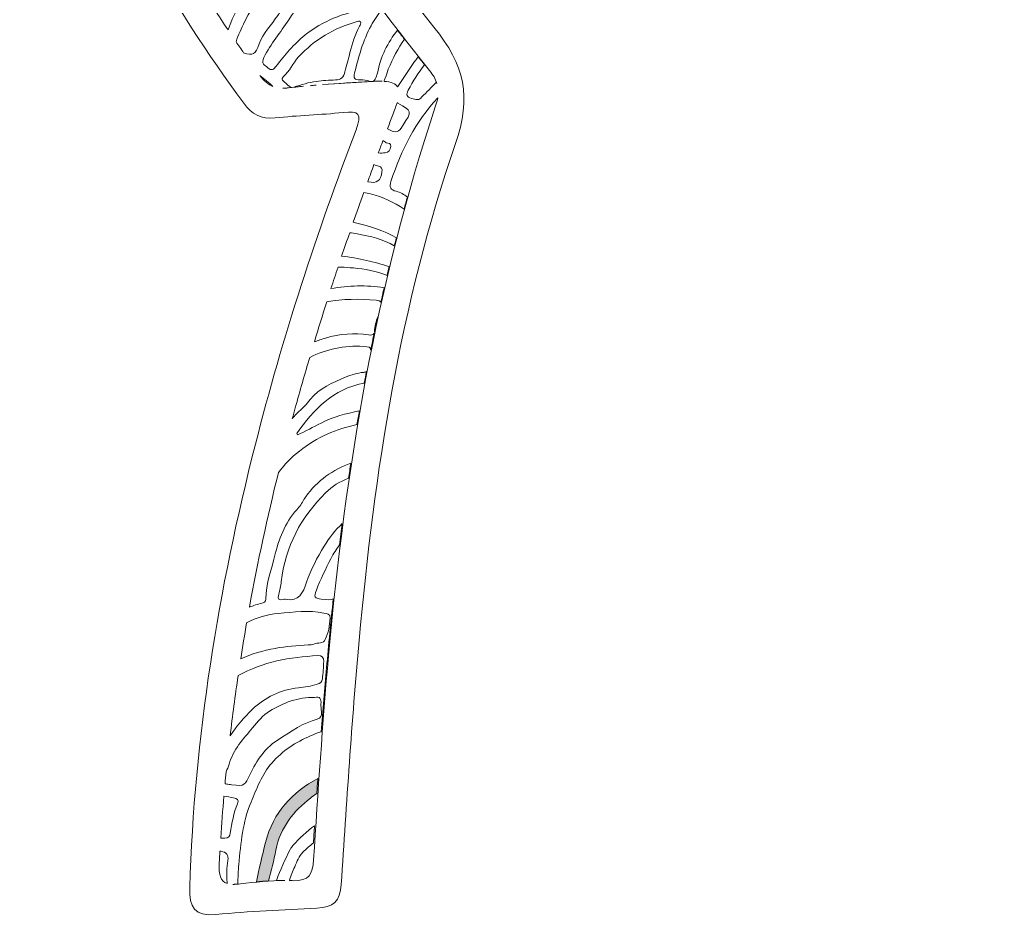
# Model space of a CAD drawing. Extents: x 39 to 1962, y -794 to -206.
# Drawn here: x 333.3 to 476.2, y -789.5 to -658.7 of the extents above; entities that cross this region are included whole.
import ezdxf

# ---------------------------------------------------------------- set-up
doc = ezdxf.new("R2010")
doc.units = 0
doc.header["$MEASUREMENT"] = 0
doc.layers.add('Layer 1', color=7, linetype='Continuous')

# ---------------------------------------------------------------- blocks, each defined once
blk = doc.blocks.new('block 3')
at = {"layer": 'Layer 1', "true_color": 0xffffff}
h = blk.add_hatch(color=7, dxfattribs=at)
h.dxf.hatch_style = 2
edge = h.paths.add_edge_path()
edge.add_spline(control_points=[(385.05, -704.32), (385.2, -703.56), (385.37, -702.81), (385.53, -702.05), (385.29, -702.75), (385.1, -703.46), (385.06, -704.22), (385.06, -704.26), (385.05, -704.29), (385.05, -704.32)], knot_values=[0, 0, 0, 0, 1, 1, 1, 2, 2, 2, 3, 3, 3, 3], degree=3, periodic=1)
h = blk.add_hatch(color=7, dxfattribs=at)
h.dxf.hatch_style = 2
edge = h.paths.add_edge_path()
edge.add_spline(control_points=[(369.17, -778.75), (368.69, -780.65), (368.21, -782.55), (367.84, -784.47), (368.43, -784.41), (369.03, -784.37), (369.62, -784.34), (369.97, -782.84), (370.41, -781.36), (370.69, -779.85), (371.33, -776.51), (373.29, -774.15), (375.72, -772.26), (376.02, -772.02), (376.33, -771.8), (376.65, -771.6), (376.7, -770.86), (376.75, -770.12), (376.8, -769.38), (373.11, -771.41), (370.28, -774.27), (369.17, -778.75)], knot_values=[0, 0, 0, 0, 1, 1, 1, 2, 2, 2, 3, 3, 3, 4, 4, 4, 5, 5, 5, 6, 6, 6, 7, 7, 7, 7], degree=3, periodic=1)
at = {"layer": 'Layer 1', "lineweight": 0}
for points, knots in [([(393.1, -365.01), (402.1, -360.03), (410.87, -354.67), (419.38, -348.9), (441.44, -333.94), (460.4, -315.92), (474.68, -293.21), (476.14, -290.88), (476.2, -289.34), (474, -287.48), (470.25, -284.29), (466.73, -280.83), (463.09, -277.51), (460.36, -275.03), (459.69, -275.11), (457.68, -278.22), (437.77, -308.85), (412.73, -334.57), (383.28, -356.07), (381.5, -357.37), (380.16, -358.92), (379.01, -360.77), (369.69, -375.81), (359.8, -390.44), (347.75, -403.49), (340.34, -411.52), (332.34, -418.91), (323.25, -425.39), (319.92, -418.65), (316.47, -412.25), (312.69, -406.03), (312.05, -404.98), (312.32, -404), (312.5, -402.94), (314.88, -388.68), (315.68, -374.41), (312.74, -360.13), (309.8, -345.89), (303.75, -333.59), (290.87, -325.66), (289.62, -324.89), (289.75, -324.26), (290.25, -323.1), (295.27, -311.51), (296.1, -299.71), (291.68, -287.77), (291.04, -286.05), (291.71, -285.23), (292.77, -284.21), (297.51, -279.71), (302.17, -275.14), (306.93, -270.65), (320.35, -258), (334.2, -245.87), (350.31, -236.63), (369.09, -225.88), (388.99, -221.25), (410.52, -225.5), (425.78, -228.51), (439.47, -235.21), (452.46, -243.53), (453.79, -244.38), (455.22, -245.74), (456.65, -243.92), (458.11, -242.07), (456.35, -240.99), (455.25, -239.94), (450.9, -235.79), (446.32, -231.93), (441.45, -228.41), (416.56, -210.46), (389.6, -206.01), (360.48, -216.11), (343.7, -221.92), (328.86, -231.24), (314.82, -241.93), (302.87, -251.02), (291.78, -261.11), (280.8, -271.33), (279.84, -272.22), (279.14, -273.43), (277.29, -272.73), (271.76, -270.63), (266.11, -271.08), (260.55, -272.66), (258.82, -273.15), (257.28, -273.12), (255.55, -272.64), (251.51, -271.53), (247.18, -270.36), (243.21, -271.79), (237.94, -273.69), (234.56, -271.74), (231.48, -267.93), (231.28, -267.68), (231.03, -267.47), (230.8, -267.25), (214.83, -252.45), (198.42, -238.2), (179.5, -227.18), (164.15, -218.24), (147.94, -211.72), (129.96, -210.84), (101.87, -209.46), (79.56, -221.94), (59.97, -240.66), (58.97, -241.62), (58.25, -242.7), (59.37, -244), (60.45, -245.27), (61.63, -244.74), (62.8, -244.02), (66.37, -241.85), (69.9, -239.6), (73.55, -237.58), (86.52, -230.41), (100.19, -225.37), (115.09, -224.17), (135.28, -222.54), (153.33, -228.74), (170.18, -239.25), (190.25, -251.77), (206.82, -268.43), (223.73, -284.69), (224.59, -285.52), (224.84, -286.31), (224.39, -287.52), (219.89, -299.58), (220.67, -311.47), (225.76, -323.15), (226.29, -324.37), (226.19, -324.98), (225.01, -325.7), (212.58, -333.38), (206.48, -345.23), (203.48, -358.98), (200.41, -372.99), (200.86, -387.08), (203.27, -401.13), (203.74, -403.91), (203.47, -406.21), (201.96, -408.68), (199.17, -413.24), (196.6, -417.95), (194.29, -422.77), (193.08, -425.29), (192.18, -425.07), (190.27, -423.58), (184.44, -419.02), (178.83, -414.22), (173.57, -409.01), (159.02, -394.56), (147.63, -377.71), (136.75, -360.47), (135.83, -359.02), (134.89, -357.65), (133.45, -356.61), (103.54, -334.97), (78.23, -308.92), (58.21, -277.83), (56.73, -275.53), (55.37, -275.25), (53.38, -277.14), (49.97, -280.39), (46.47, -283.55), (43, -286.75), (39.46, -290.02), (39.5, -289.99), (42.11, -294.14), (55.67, -315.71), (73.62, -332.97), (94.44, -347.42), (103.59, -353.77), (113.1, -359.58), (122.84, -364.98), (125.03, -366.2), (125.19, -367.14), (123.76, -369.05), (122.03, -371.36), (120.78, -374.05), (118.97, -376.28), (116.93, -378.78), (117.14, -380.77), (118.84, -383.43), (134.92, -408.61), (155.65, -428.71), (182.54, -442.12), (184.49, -443.09), (184.84, -444), (184.05, -446.02), (178.91, -459.21), (175.08, -472.79), (172.36, -486.69), (172.01, -488.46), (171.22, -489.8), (169.93, -491.04), (164.14, -496.62), (158.05, -501.85), (151.6, -506.67), (131.99, -521.33), (110.28, -532.16), (87.72, -541.37), (84.96, -542.5), (83.83, -543.89), (83.85, -547.02), (83.97, -565.41), (81.52, -583.55), (77.78, -601.52), (74.41, -617.67), (69.89, -633.53), (65.23, -649.34), (63.96, -653.62), (64.21, -653.97), (68.67, -654.81), (72.46, -655.52), (76.24, -656.23), (80.04, -656.92), (84.51, -657.73), (84.49, -657.71), (85.81, -653.34), (94.41, -624.96), (97.62, -595.95), (96.22, -566.37), (96.1, -563.76), (96.21, -561.13), (96.21, -558.46), (97.36, -558.55), (98.01, -559.39), (98.54, -560.08), (101.22, -563.55), (104.05, -563.19), (107.76, -561.45), (128.93, -551.52), (147.79, -538.36), (164.25, -521.77), (165.27, -520.75), (165.99, -519.43), (166.86, -518.25), (167.17, -518.51), (167.49, -518.78), (167.81, -519.04), (166.27, -537.89), (166.16, -556.79), (169.02, -575.44), (170.39, -584.42), (168.22, -591.5), (163.99, -598.98), (150.94, -622.11), (135.39, -643.47), (118.96, -664.23), (117.02, -666.68), (116.52, -668.68), (117.59, -671.73), (122.74, -686.41), (126.27, -701.52), (128.92, -716.84), (132.78, -739.14), (134.55, -761.67), (135.88, -784.24), (136.05, -787.06), (136.97, -788.29), (139.83, -788.37), (144.43, -788.51), (149.02, -788.92), (153.62, -789.17), (157.71, -789.39), (158.09, -789.01), (157.96, -784.96), (157.32, -764.11), (154.05, -743.63), (149.1, -723.39), (145.07, -706.94), (139.9, -690.85), (133.86, -675.05), (132.82, -672.34), (133.48, -671.99), (136, -672.29), (139.18, -672.68), (142.41, -672.7), (145.6, -673.06), (147.68, -673.3), (148.94, -672.54), (150.15, -670.88), (160.62, -656.53), (169.29, -641.2), (175.84, -624.68), (176.23, -623.68), (176.22, -622.35), (177.56, -621.73), (178.53, -624.96), (179.42, -628.16), (180.43, -631.31), (186.54, -650.34), (194, -668.76), (205.69, -685.16), (210.88, -692.45), (216.78, -699.11), (224.93, -703.26), (234.01, -707.89), (242.13, -706.02), (248.25, -697.99), (251.88, -693.23), (253.98, -687.74), (255.55, -682.03), (256.38, -679.03), (257.08, -675.99), (258.05, -672.09), (259.04, -676.08), (259.72, -679.18), (260.6, -682.22), (262.61, -689.17), (265.18, -695.85), (270.57, -701), (275.02, -705.26), (280.27, -706.67), (286.27, -705.13), (292.39, -703.55), (297.26, -699.91), (301.61, -695.54), (313.49, -683.63), (320.92, -668.94), (327.47, -653.73), (331.92, -643.4), (335.37, -632.71), (338.68, -621.17), (339.37, -622.72), (339.79, -623.57), (340.14, -624.45), (346.72, -641.07), (355.35, -656.54), (366, -670.9), (367.23, -672.55), (368.5, -673.29), (370.56, -673.06), (373.86, -672.69), (377.19, -672.63), (380.49, -672.27), (382.79, -672.01), (383.25, -672.46), (382.37, -674.78), (376.66, -689.8), (371.66, -705.05), (367.7, -720.63), (362.29, -741.86), (358.77, -763.37), (358.13, -785.31), (358.04, -788.18), (358.81, -789.51), (361.91, -789.23), (366.82, -788.79), (371.74, -788.52), (376.66, -788.31), (379.02, -788.21), (380.06, -787.31), (380.22, -784.84), (380.99, -772.98), (381.75, -761.11), (382.82, -749.27), (385.05, -724.69), (388.78, -700.31), (396.85, -676.92), (399.27, -669.92), (398.21, -665.39), (393.72, -659.81), (376.32, -638.16), (360.52, -615.39), (347.62, -590.69), (346.25, -588.07), (345.91, -585.58), (346.33, -582.71), (348.66, -566.56), (349.53, -550.32), (349.08, -534.01), (348.95, -529.05), (348.63, -524.09), (348.39, -519.13), (348.72, -518.88), (349.04, -518.62), (349.37, -518.37), (350.31, -519.66), (351.1, -521.09), (352.22, -522.21), (369.01, -539.1), (388.3, -552.39), (410.02, -562.19), (412.7, -563.39), (414.6, -563.24), (416.51, -560.99), (417.41, -559.92), (418.42, -558.76), (420.07, -558.25), (420.07, -559.04), (420.1, -559.56), (420.06, -560.09), (418.99, -577.02), (419.32, -593.92), (421.34, -610.78), (423.12, -625.59), (426.18, -640.13), (430.44, -654.43), (431.14, -656.76), (432.21, -657.81), (434.85, -657.21), (439.23, -656.2), (443.66, -655.44), (448.1, -654.71), (450.93, -654.24), (451.94, -653.1), (451.01, -650.11), (449, -643.67), (447.23, -637.16), (445.43, -630.67), (437.74, -602.81), (432.05, -574.63), (432.24, -545.56), (432.25, -543.4), (431.13, -542.57), (429.43, -541.84), (422.26, -538.74), (415.05, -535.73), (407.99, -532.4), (385.48, -521.79), (364.49, -508.86), (346.54, -491.4), (345.01, -489.92), (344.03, -488.35), (343.63, -486.24), (341.08, -472.85), (337.4, -459.76), (332.44, -447.08), (331.18, -443.87), (332.02, -442.81), (334.76, -441.42), (361.45, -427.86), (381.9, -407.6), (397.73, -382.42), (398.94, -380.49), (398.94, -379.03), (397.61, -377.2), (395.67, -374.51), (394.11, -371.55), (392.17, -368.86), (390.82, -367), (391.1, -366.11), (393.1, -365.01)], [0, 0, 0, 0, 1, 1, 1, 2, 2, 2, 3, 3, 3, 4, 4, 4, 5, 5, 5, 6, 6, 6, 7, 7, 7, 8, 8, 8, 9, 9, 9, 10, 10, 10, 11, 11, 11, 12, 12, 12, 13, 13, 13, 14, 14, 14, 15, 15, 15, 16, 16, 16, 17, 17, 17, 18, 18, 18, 19, 19, 19, 20, 20, 20, 21, 21, 21, 22, 22, 22, 23, 23, 23, 24, 24, 24, 25, 25, 25, 26, 26, 26, 27, 27, 27, 28, 28, 28, 29, 29, 29, 30, 30, 30, 31, 31, 31, 32, 32, 32, 33, 33, 33, 34, 34, 34, 35, 35, 35, 36, 36, 36, 37, 37, 37, 38, 38, 38, 39, 39, 39, 40, 40, 40, 41, 41, 41, 42, 42, 42, 43, 43, 43, 44, 44, 44, 45, 45, 45, 46, 46, 46, 47, 47, 47, 48, 48, 48, 49, 49, 49, 50, 50, 50, 51, 51, 51, 52, 52, 52, 53, 53, 53, 54, 54, 54, 55, 55, 55, 56, 56, 56, 57, 57, 57, 58, 58, 58, 59, 59, 59, 60, 60, 60, 61, 61, 61, 62, 62, 62, 63, 63, 63, 64, 64, 64, 65, 65, 65, 66, 66, 66, 67, 67, 67, 68, 68, 68, 69, 69, 69, 70, 70, 70, 71, 71, 71, 72, 72, 72, 73, 73, 73, 74, 74, 74, 75, 75, 75, 76, 76, 76, 77, 77, 77, 78, 78, 78, 79, 79, 79, 80, 80, 80, 81, 81, 81, 82, 82, 82, 83, 83, 83, 84, 84, 84, 85, 85, 85, 86, 86, 86, 87, 87, 87, 88, 88, 88, 89, 89, 89, 90, 90, 90, 91, 91, 91, 92, 92, 92, 93, 93, 93, 94, 94, 94, 95, 95, 95, 96, 96, 96, 97, 97, 97, 98, 98, 98, 99, 99, 99, 100, 100, 100, 101, 101, 101, 102, 102, 102, 103, 103, 103, 104, 104, 104, 105, 105, 105, 106, 106, 106, 107, 107, 107, 108, 108, 108, 109, 109, 109, 110, 110, 110, 111, 111, 111, 112, 112, 112, 113, 113, 113, 114, 114, 114, 115, 115, 115, 116, 116, 116, 117, 117, 117, 118, 118, 118, 119, 119, 119, 120, 120, 120, 121, 121, 121, 122, 122, 122, 123, 123, 123, 124, 124, 124, 125, 125, 125, 126, 126, 126, 127, 127, 127, 128, 128, 128, 129, 129, 129, 130, 130, 130, 131, 131, 131, 132, 132, 132, 133, 133, 133, 134, 134, 134, 135, 135, 135, 136, 136, 136, 137, 137, 137, 138, 138, 138, 139, 139, 139, 140, 140, 140, 141, 141, 141, 142, 142, 142, 143, 143, 143, 144, 144, 144, 145, 145, 145, 146, 146, 146, 147, 147, 147, 148, 148, 148, 148]), ([(359.97, -620.35), (370.18, -636.21), (381.37, -651.36), (393.08, -666.14), (393.61, -666.79), (393.96, -667.41), (394.16, -668.02), (394.14, -667.97), (394.12, -667.91), (394.09, -667.85), (393.37, -668.58), (392.66, -669.31), (391.94, -670.04), (391.77, -670.21), (391.63, -670.44), (391.28, -670.39), (391.05, -670.34), (390.75, -670.3), (390.47, -670.21), (389.75, -669.99), (389.64, -669.71), (389.99, -669.03), (390.68, -667.71), (391.47, -666.47), (392.37, -665.34), (392.06, -664.95), (391.75, -664.56), (391.44, -664.16), (391.26, -664.39), (391.09, -664.61), (390.92, -664.85), (390.11, -665.99), (389.3, -667.13), (388.58, -668.34), (388.54, -668.42), (388.49, -668.49), (388.44, -668.55), (388.16, -668.04), (387.52, -667.8), (386.46, -667.73), (386.48, -667.59), (386.53, -667.43), (386.63, -667.25), (386.84, -666.86), (386.92, -666.39), (387.08, -665.97), (387.72, -664.35), (388.5, -662.88), (389.43, -661.58), (389.09, -661.14), (388.76, -660.71), (388.42, -660.28), (387, -662.06), (385.95, -664.11), (385.48, -666.55), (385.42, -666.85), (385.27, -667.14), (385.14, -667.42), (385.08, -667.55), (385, -667.66), (384.91, -667.72), (385.38, -667.7), (385.81, -667.7), (386.19, -667.72), (385.58, -667.7), (384.86, -667.72), (384, -667.78), (381.83, -667.93), (379.66, -668.05), (377.5, -668.21), (379.82, -668.03), (382.14, -667.89), (384.46, -667.75), (384.45, -667.74), (384.43, -667.74), (384.41, -667.73), (383.95, -667.49), (383.47, -667.53), (382.98, -667.52), (382.15, -667.51), (381.97, -667.3), (382.17, -666.5), (382.74, -664.12), (383.39, -661.76), (384.57, -659.62), (385.03, -658.79), (385.54, -658), (386.09, -657.25), (385.78, -656.86), (385.48, -656.46), (385.17, -656.06), (385.04, -656.26), (384.9, -656.45), (384.77, -656.66), (384.53, -657.04), (384.11, -657.08), (383.7, -657.16), (380.52, -657.8), (377.53, -658.89), (374.92, -661), (373.32, -662.3), (371.97, -663.85), (370.73, -665.52), (370.39, -665.99), (370.02, -666.24), (369.52, -665.76), (369.1, -665.36), (368.46, -665.18), (368.94, -664.23), (369.95, -662.25), (371.34, -660.58), (372.56, -658.76), (374.78, -655.44), (377.59, -652.82), (380.89, -650.74), (380.94, -650.7), (381, -650.67), (381.05, -650.64), (380.73, -650.2), (380.4, -649.76), (380.07, -649.33), (377.5, -650.83), (375.18, -652.7), (373.29, -655.18), (372.53, -656.17), (371.65, -657.08), (370.95, -658.13), (370.03, -659.49), (368.84, -660.67), (368.26, -662.27), (367.71, -663.82), (367.38, -664.04), (365.98, -663.56), (365.6, -663.03), (365.24, -662.49), (364.87, -661.95), (365.23, -660.95), (365.65, -659.99), (366.12, -659.05), (368.88, -653.54), (372.61, -649.09), (377.75, -646.21), (377.13, -645.37), (376.51, -644.52), (375.89, -643.68), (376.08, -644.16), (376.27, -644.65), (376, -645.11), (375.63, -645.77), (374.84, -646.02), (374.23, -646.44), (373.27, -647.1), (373.06, -647.04), (372.64, -645.9), (371.57, -643.05), (370.95, -640.09), (370.84, -636.65), (370.32, -635.92), (369.8, -635.18), (369.29, -634.44), (369.24, -634.5), (369.17, -634.55), (369.06, -634.56), (368.7, -634.61), (368.72, -634.29), (368.67, -634.04), (368.63, -633.82), (368.59, -633.6), (368.55, -633.37), (367.83, -632.35), (367.12, -631.32), (366.42, -630.29), (366.6, -631.12), (366.77, -631.95), (366.94, -632.79), (367.41, -635.17), (367.41, -635.16), (365.17, -635.69), (364.55, -635.84), (364.23, -635.69), (364.01, -635.03), (363.35, -633.01), (362.7, -630.98), (361.92, -629.01), (360.91, -626.44), (360.33, -623.8), (360.03, -620.65), (359.43, -619.72), (358.83, -618.78), (358.24, -617.84), (358.34, -619.3), (358.45, -620.76), (358.58, -622.22), (358.62, -622.66), (358.39, -622.67), (358.1, -622.7), (355.41, -622.93), (352.96, -623.99), (350.57, -625.23), (350.24, -625.41), (349.94, -625.66), (349.54, -625.68), (349.43, -624.94), (349.45, -624.81), (349.61, -624.26), (350.55, -621.19), (352.39, -618.82), (354.81, -616.92), (355.46, -616.4), (356.17, -616), (356.97, -615.82), (356.66, -615.31), (356.34, -614.8), (356.03, -614.3), (355.36, -614.51), (354.73, -614.86), (354.12, -615.28), (352.31, -616.5), (350.95, -618.21), (349.66, -619.97), (348.73, -621.24), (348.02, -622.81), (347.93, -624.34), (347.83, -626.03), (347.35, -627.25), (346.25, -628.09), (345.24, -625.73), (344.27, -623.34), (343.34, -620.94), (344.68, -617.57), (346.36, -614.41), (348.87, -611.74), (349.57, -610.98), (350.43, -610.44), (351.09, -609.65), (351.51, -609.15), (351.98, -608.74), (352.48, -608.36), (352.21, -607.92), (351.95, -607.48), (351.69, -607.03), (348.43, -609.51), (345.53, -612.33), (343.82, -616.34), (343.72, -616.58), (343.57, -616.78), (343.44, -617), (343.11, -617.57), (342.8, -618.16), (342.51, -618.75), (342.13, -617.75), (341.77, -616.75), (341.41, -615.75), (341.24, -615.25), (341.06, -614.76), (340.96, -614.26), (342.24, -610.61), (344.55, -607.76), (347.27, -605.23), (348, -604.54), (348.78, -603.92), (349.62, -603.4), (349.43, -603.07), (349.24, -602.74), (349.05, -602.4), (348.96, -602.24), (348.87, -602.08), (348.78, -601.92), (347.42, -602.76), (346.18, -603.78), (345.01, -604.9), (344.67, -605.23), (344.38, -605.29), (344.04, -604.92), (343.67, -604.52), (343.25, -604.19), (342.81, -603.89), (343.06, -602.73), (343.31, -601.55), (343.56, -600.35), (344.51, -599.48), (345.54, -598.72), (346.65, -598.08), (346.41, -597.65), (346.16, -597.21), (345.91, -596.76), (345.28, -597.13), (344.67, -597.53), (344.07, -597.96), (344.31, -596.84), (344.56, -595.69), (344.81, -594.52), (349.86, -603.75), (354.7, -612.18), (359.97, -620.35)], [0, 0, 0, 0, 1, 1, 1, 2, 2, 2, 3, 3, 3, 4, 4, 4, 5, 5, 5, 6, 6, 6, 7, 7, 7, 8, 8, 8, 9, 9, 9, 10, 10, 10, 11, 11, 11, 12, 12, 12, 13, 13, 13, 14, 14, 14, 15, 15, 15, 16, 16, 16, 17, 17, 17, 18, 18, 18, 19, 19, 19, 20, 20, 20, 21, 21, 21, 22, 22, 22, 23, 23, 23, 24, 24, 24, 25, 25, 25, 26, 26, 26, 27, 27, 27, 28, 28, 28, 29, 29, 29, 30, 30, 30, 31, 31, 31, 32, 32, 32, 33, 33, 33, 34, 34, 34, 35, 35, 35, 36, 36, 36, 37, 37, 37, 38, 38, 38, 39, 39, 39, 40, 40, 40, 41, 41, 41, 42, 42, 42, 43, 43, 43, 44, 44, 44, 45, 45, 45, 46, 46, 46, 47, 47, 47, 48, 48, 48, 49, 49, 49, 50, 50, 50, 51, 51, 51, 52, 52, 52, 53, 53, 53, 54, 54, 54, 55, 55, 55, 56, 56, 56, 57, 57, 57, 58, 58, 58, 59, 59, 59, 60, 60, 60, 61, 61, 61, 62, 62, 62, 63, 63, 63, 64, 64, 64, 65, 65, 65, 66, 66, 66, 67, 67, 67, 68, 68, 68, 69, 69, 69, 70, 70, 70, 71, 71, 71, 72, 72, 72, 73, 73, 73, 74, 74, 74, 75, 75, 75, 76, 76, 76, 77, 77, 77, 78, 78, 78, 79, 79, 79, 80, 80, 80, 81, 81, 81, 82, 82, 82, 83, 83, 83, 84, 84, 84, 85, 85, 85, 86, 86, 86, 87, 87, 87, 88, 88, 88, 89, 89, 89, 90, 90, 90, 91, 91, 91, 92, 92, 92, 93, 93, 93, 94, 94, 94, 95, 95, 95, 96, 96, 96, 97, 97, 97, 98, 98, 98, 98]), ([(370.52, -646.79), (371.23, -646.53), (371.46, -647.13), (371.78, -647.58), (372.1, -648.02), (371.87, -648.28), (371.57, -648.58), (369.28, -650.87), (367.38, -653.51), (365.61, -656.24), (364.8, -657.48), (364.23, -658.84), (363.7, -660.22), (363.03, -659.22), (362.38, -658.22), (361.73, -657.21), (363.35, -653.76), (365.63, -650.8), (368.29, -648.17), (368.93, -647.54), (369.69, -647.09), (370.52, -646.79)], [0, 0, 0, 0, 1, 1, 1, 2, 2, 2, 3, 3, 3, 4, 4, 4, 5, 5, 5, 6, 6, 6, 7, 7, 7, 7]), ([(371.71, -668.73), (371.84, -668.72), (371.98, -668.72), (372.12, -668.7), (372.4, -668.67), (372.68, -668.64), (372.97, -668.61), (372.45, -668.42), (372.06, -667.96), (371.65, -667.55), (371.54, -667.43), (371.64, -667.2), (371.76, -667.08), (372.67, -666.25), (373.17, -665.07), (374, -664.16), (376.34, -661.61), (379.16, -659.95), (382.41, -659.06), (382.61, -659), (382.85, -658.82), (383, -659.05), (383.13, -659.25), (382.97, -659.5), (382.87, -659.7), (382.24, -660.9), (381.82, -662.19), (381.49, -663.52), (381.27, -664.46), (380.97, -665.38), (380.76, -666.32), (380.58, -667.13), (380.2, -667.54), (379.37, -667.53), (378.45, -667.53), (377.52, -667.63), (376.61, -667.74), (375.49, -667.87), (374.41, -668.21), (373.28, -668.58), (373.75, -668.53), (374.23, -668.49), (374.7, -668.45), (373.96, -668.52), (373.21, -668.59), (372.47, -668.68), (372.2, -668.72), (371.95, -668.73), (371.71, -668.73)], [0, 0, 0, 0, 1, 1, 1, 2, 2, 2, 3, 3, 3, 4, 4, 4, 5, 5, 5, 6, 6, 6, 7, 7, 7, 8, 8, 8, 9, 9, 9, 10, 10, 10, 11, 11, 11, 12, 12, 12, 13, 13, 13, 14, 14, 14, 15, 15, 15, 16, 16, 16, 16]), ([(368.35, -666.9), (369, -667.37), (369.63, -667.89), (370.24, -668.47), (369.53, -668.19), (368.94, -667.66), (368.35, -666.9)], [0, 0, 0, 0, 1, 1, 1, 2, 2, 2, 2]), ([(376.55, -668.28), (376.25, -668.31), (375.96, -668.33), (375.66, -668.36), (375.96, -668.33), (376.25, -668.31), (376.55, -668.28)], [0, 0, 0, 0, 1, 1, 1, 2, 2, 2, 2]), ([(378.36, -751.49), (377.47, -761.41), (376.82, -771.35), (376.18, -781.28), (376.05, -783.36), (375.52, -784.36), (373.21, -784.3), (373.03, -784.29), (372.84, -784.29), (372.65, -784.29), (372.86, -783.6), (373.11, -782.92), (373.43, -782.26), (373.78, -781.53), (374.04, -780.72), (374.62, -780.14), (375.11, -779.65), (375.62, -779.2), (376.15, -778.78), (376.21, -777.95), (376.26, -777.12), (376.32, -776.29), (375.19, -777.14), (374.13, -778.1), (373.16, -779.18), (373.01, -779.34), (372.87, -779.53), (372.77, -779.73), (372.03, -781.22), (371.31, -782.72), (370.77, -784.29), (371.17, -784.28), (371.58, -784.28), (371.98, -784.28), (369.83, -784.3), (367.66, -784.5), (365.52, -784.77), (365.1, -784.83), (364.73, -784.85), (364.4, -784.84), (364.63, -784.83), (364.88, -784.82), (365.15, -784.78), (365.15, -783.83), (365.17, -782.88), (365.27, -781.92), (365.58, -778.83), (365.84, -775.73), (367.06, -772.85), (367.91, -770.86), (368.62, -768.8), (370.08, -767.14), (371.68, -765.33), (373.57, -764.11), (375.75, -763.17), (376.27, -762.95), (376.79, -762.75), (377.31, -762.57), (377.56, -759.46), (377.81, -756.34), (378.08, -753.23), (378.37, -749.89), (378.7, -746.55), (379.05, -743.22), (378.71, -743.39), (378.22, -743.34), (377.3, -743.23), (376.32, -743.12), (376.2, -742.94), (376.59, -741.95), (377.2, -740.37), (377.91, -738.84), (378.7, -737.34), (379.08, -736.61), (379.51, -735.94), (379.96, -735.32), (380.09, -734.29), (380.22, -733.25), (380.36, -732.22), (379.38, -733.15), (378.49, -734.25), (377.72, -735.53), (376.71, -737.19), (375.78, -738.9), (375.16, -740.77), (374.65, -742.31), (374.05, -743.68), (372.1, -743.24), (372, -743.22), (371.89, -743.27), (371.78, -743.29), (371.17, -743.43), (370.89, -743.29), (371.11, -742.54), (371.29, -741.95), (371.39, -741.32), (371.46, -740.7), (372.07, -735.53), (374.34, -731.29), (377.92, -727.74), (378.9, -726.76), (380.01, -726.1), (381.28, -725.62), (381.39, -724.89), (381.5, -724.15), (381.61, -723.41), (379.02, -724.38), (376.74, -725.89), (375, -728.35), (374.67, -728.83), (374.43, -729.41), (374.04, -729.83), (372.26, -731.74), (371.2, -734.08), (370.6, -736.61), (370.08, -738.8), (369.23, -740.94), (369.22, -743.26), (369.21, -743.66), (368.94, -743.79), (368.63, -743.85), (368.01, -743.97), (367.41, -744.17), (366.82, -744.43), (368.02, -737.84), (369.44, -731.29), (371.05, -724.77), (371.92, -723.63), (372.93, -722.58), (374.11, -721.64), (376.71, -719.59), (379.53, -718.4), (382.51, -717.79), (382.62, -717.13), (382.74, -716.46), (382.85, -715.8), (380.93, -716.17), (379.04, -716.66), (377.27, -717.58), (376.14, -718.16), (374.99, -718.73), (373.85, -719.3), (373.81, -719.24), (373.76, -719.17), (373.72, -719.1), (376.19, -715.55), (379.1, -712.61), (383.45, -711.74), (383.5, -711.73), (383.54, -711.73), (383.58, -711.72), (383.69, -711.16), (383.8, -710.6), (383.9, -710.04), (383.78, -710.1), (383.63, -710.15), (383.45, -710.17), (382.55, -710.27), (381.68, -710.5), (380.85, -710.86), (378.98, -711.68), (377.05, -712.43), (375.7, -714.15), (375.2, -714.8), (374.63, -715.34), (374.04, -715.89), (373.69, -716.21), (373.37, -716.55), (373.08, -716.92), (373.22, -716.39), (373.36, -715.85), (373.51, -715.32), (374.19, -712.87), (374.9, -710.43), (375.62, -707.99), (378.02, -706.83), (380.6, -706.17), (383.47, -706.38), (384.27, -706.44), (384.49, -706.47), (384.51, -706.92), (384.68, -706.09), (384.85, -705.27), (385.02, -704.44), (384.9, -704.8), (384.55, -704.74), (384.21, -704.69), (382.09, -704.34), (380.01, -704.59), (377.94, -705.16), (377.37, -705.32), (376.83, -705.52), (376.29, -705.74), (376.88, -703.79), (377.48, -701.84), (378.1, -699.9), (380.44, -699.47), (382.85, -699.4), (385.32, -699.65), (385.67, -699.69), (385.88, -699.78), (386, -699.94), (386.15, -699.24), (386.31, -698.54), (386.47, -697.84), (383.87, -697.43), (381.28, -697.49), (378.72, -697.95), (379.06, -696.91), (379.4, -695.86), (379.75, -694.82), (379.88, -694.82), (380.01, -694.81), (380.14, -694.82), (380.79, -694.86), (381.39, -694.88), (381.98, -694.94), (383.66, -695.11), (385.32, -695.39), (386.89, -696.04), (387, -695.61), (387.1, -695.19), (387.2, -694.77), (386.12, -694.4), (385.01, -694.11), (383.9, -693.85), (382.7, -693.57), (381.49, -693.34), (380.27, -693.24), (380.66, -692.09), (381.05, -690.94), (381.45, -689.8), (381.8, -689.83), (382.16, -689.88), (382.52, -689.95), (384.45, -690.31), (386.31, -690.73), (387.95, -691.74), (388.05, -691.33), (388.16, -690.93), (388.26, -690.53), (386.41, -689.48), (384.4, -688.87), (382.31, -688.35), (382.19, -688.32), (382.08, -688.3), (381.97, -688.28), (382.47, -686.83), (382.99, -685.38), (383.51, -683.93), (383.83, -683.99), (384.16, -684.05), (384.49, -684.13), (386.27, -684.58), (387.88, -685.36), (389.37, -686.37), (389.53, -685.78), (389.69, -685.19), (389.86, -684.6), (389.35, -684.25), (388.85, -683.9), (388.23, -683.76), (387.4, -683.56), (387.2, -683.17), (387.47, -682.32), (388.96, -677.78), (391.05, -673.57), (394.28, -670.15), (394.22, -670.52), (394.12, -670.9), (393.98, -671.32), (385.28, -697.36), (380.8, -724.23), (378.36, -751.49)], [0, 0, 0, 0, 1, 1, 1, 2, 2, 2, 3, 3, 3, 4, 4, 4, 5, 5, 5, 6, 6, 6, 7, 7, 7, 8, 8, 8, 9, 9, 9, 10, 10, 10, 11, 11, 11, 12, 12, 12, 13, 13, 13, 14, 14, 14, 15, 15, 15, 16, 16, 16, 17, 17, 17, 18, 18, 18, 19, 19, 19, 20, 20, 20, 21, 21, 21, 22, 22, 22, 23, 23, 23, 24, 24, 24, 25, 25, 25, 26, 26, 26, 27, 27, 27, 28, 28, 28, 29, 29, 29, 30, 30, 30, 31, 31, 31, 32, 32, 32, 33, 33, 33, 34, 34, 34, 35, 35, 35, 36, 36, 36, 37, 37, 37, 38, 38, 38, 39, 39, 39, 40, 40, 40, 41, 41, 41, 42, 42, 42, 43, 43, 43, 44, 44, 44, 45, 45, 45, 46, 46, 46, 47, 47, 47, 48, 48, 48, 49, 49, 49, 50, 50, 50, 51, 51, 51, 52, 52, 52, 53, 53, 53, 54, 54, 54, 55, 55, 55, 56, 56, 56, 57, 57, 57, 58, 58, 58, 59, 59, 59, 60, 60, 60, 61, 61, 61, 62, 62, 62, 63, 63, 63, 64, 64, 64, 65, 65, 65, 66, 66, 66, 67, 67, 67, 68, 68, 68, 69, 69, 69, 70, 70, 70, 71, 71, 71, 72, 72, 72, 73, 73, 73, 74, 74, 74, 75, 75, 75, 76, 76, 76, 77, 77, 77, 78, 78, 78, 79, 79, 79, 80, 80, 80, 81, 81, 81, 82, 82, 82, 83, 83, 83, 84, 84, 84, 85, 85, 85, 86, 86, 86, 87, 87, 87, 88, 88, 88, 89, 89, 89, 90, 90, 90, 91, 91, 91, 91]), ([(388.35, -670.84), (388.39, -670.86), (388.42, -670.88), (388.46, -670.9), (390.58, -672.09), (390.58, -672.07), (389.18, -674.15), (389.15, -674.2), (389.12, -674.24), (389.09, -674.29), (388.7, -675.13), (388.11, -675.24), (387.34, -674.86), (387.21, -674.79), (387.08, -674.73), (386.95, -674.67), (387.2, -674.02), (387.44, -673.36), (387.7, -672.71), (387.97, -672), (388.19, -671.38), (388.35, -670.84)], [0, 0, 0, 0, 1, 1, 1, 2, 2, 2, 3, 3, 3, 4, 4, 4, 5, 5, 5, 6, 6, 6, 7, 7, 7, 7]), ([(386.3, -676.37), (386.46, -676.47), (386.62, -676.57), (386.78, -676.68), (387.01, -676.85), (387.53, -676.67), (387.43, -677.24), (387.35, -677.72), (387.13, -678.09), (386.61, -678.15), (386.27, -678.19), (385.95, -678.19), (385.62, -678.17), (385.84, -677.57), (386.07, -676.97), (386.3, -676.37)], [0, 0, 0, 0, 1, 1, 1, 2, 2, 2, 3, 3, 3, 4, 4, 4, 5, 5, 5, 5]), ([(384.99, -679.88), (385.21, -679.95), (385.44, -680.02), (385.67, -680.09), (386.08, -680.21), (386.21, -680.47), (386.15, -680.92), (385.96, -682.24), (385.44, -682.67), (384.1, -682.38), (384.09, -682.38), (384.08, -682.38), (384.07, -682.37), (384.37, -681.54), (384.68, -680.71), (384.99, -679.88)], [0, 0, 0, 0, 1, 1, 1, 2, 2, 2, 3, 3, 3, 4, 4, 4, 5, 5, 5, 5]), ([(385.05, -704.32), (385.2, -703.56), (385.37, -702.81), (385.53, -702.05), (385.29, -702.75), (385.1, -703.46), (385.06, -704.22), (385.06, -704.26), (385.05, -704.29), (385.05, -704.32)], [0, 0, 0, 0, 1, 1, 1, 2, 2, 2, 3, 3, 3, 3]), ([(376.21, -749.81), (375.97, -749.91), (375.68, -749.91), (375.41, -749.92), (373.79, -750.02), (372.17, -750.11), (370.57, -750.42), (368.84, -750.76), (367.11, -751.2), (365.55, -751.97), (365.82, -750.2), (366.12, -748.44), (366.42, -746.69), (367.9, -745.95), (369.41, -745.45), (371.04, -745.32), (373.25, -745.14), (375.47, -744.78), (377.68, -745.28), (378.09, -745.38), (378.64, -745.33), (378.6, -745.99), (378.54, -747.08), (378.31, -748.16), (377.89, -749.14), (377.64, -749.74), (376.78, -749.56), (376.21, -749.81)], [0, 0, 0, 0, 1, 1, 1, 2, 2, 2, 3, 3, 3, 4, 4, 4, 5, 5, 5, 6, 6, 6, 7, 7, 7, 8, 8, 8, 9, 9, 9, 9]), ([(376.71, -755.66), (375.82, -755.93), (374.9, -756.06), (373.99, -756.16), (371.39, -756.45), (369.12, -757.53), (367.21, -759.35), (366, -760.52), (364.93, -761.8), (364.01, -763.19), (364.35, -760.25), (364.74, -757.33), (365.18, -754.41), (365.18, -754.41), (365.19, -754.41), (365.19, -754.4), (368.79, -752.34), (372.75, -751.7), (376.79, -751.48), (377.35, -751.45), (377.69, -751.72), (377.66, -752.32), (377.63, -753.18), (377.56, -754.03), (377.47, -754.88), (377.42, -755.32), (377.11, -755.54), (376.71, -755.66)], [0, 0, 0, 0, 1, 1, 1, 2, 2, 2, 3, 3, 3, 4, 4, 4, 5, 5, 5, 6, 6, 6, 7, 7, 7, 8, 8, 8, 9, 9, 9, 9]), ([(364.23, -770.31), (363.99, -770.27), (363.75, -770.24), (363.51, -770.22), (363.41, -770.21), (363.34, -770.19), (363.27, -770.17), (363.32, -769.58), (363.38, -769), (363.44, -768.42), (363.59, -768.06), (363.75, -767.7), (363.85, -767.33), (364.48, -765.15), (365.95, -763.63), (367.28, -762), (368.02, -761.11), (368.78, -760.17), (369.77, -759.57), (371.78, -758.37), (373.92, -757.49), (376.31, -757.58), (377.14, -757.33), (377.29, -757.82), (377.26, -758.54), (377.25, -758.91), (377.28, -759.29), (377.34, -759.65), (377.44, -760.23), (377.24, -760.6), (376.7, -760.74), (374.67, -761.27), (372.97, -762.52), (371.21, -763.6), (369.23, -764.81), (367.87, -766.75), (366.87, -768.88), (366.19, -770.32), (366.18, -770.58), (364.23, -770.31)], [0, 0, 0, 0, 1, 1, 1, 2, 2, 2, 3, 3, 3, 4, 4, 4, 5, 5, 5, 6, 6, 6, 7, 7, 7, 8, 8, 8, 9, 9, 9, 10, 10, 10, 11, 11, 11, 12, 12, 12, 13, 13, 13, 13]), ([(369.17, -778.75), (368.69, -780.65), (368.21, -782.55), (367.84, -784.47), (368.43, -784.41), (369.03, -784.37), (369.62, -784.34), (369.97, -782.84), (370.41, -781.36), (370.69, -779.85), (371.33, -776.51), (373.29, -774.15), (375.72, -772.26), (376.02, -772.02), (376.33, -771.8), (376.65, -771.6), (376.7, -770.86), (376.75, -770.12), (376.8, -769.38), (373.11, -771.41), (370.28, -774.27), (369.17, -778.75)], [0, 0, 0, 0, 1, 1, 1, 2, 2, 2, 3, 3, 3, 4, 4, 4, 5, 5, 5, 6, 6, 6, 7, 7, 7, 7]), ([(363.26, -778.09), (363.05, -778.1), (362.84, -778.1), (362.64, -778.1), (362.77, -776.05), (362.93, -774.01), (363.11, -771.97), (363.58, -772.04), (364.04, -772.12), (364.51, -772.23), (364.98, -772.34), (365.32, -772.49), (365.08, -773.07), (364.53, -774.44), (364.28, -775.9), (364.03, -777.36), (363.95, -777.85), (363.79, -778.05), (363.26, -778.09)], [0, 0, 0, 0, 1, 1, 1, 2, 2, 2, 3, 3, 3, 4, 4, 4, 5, 5, 5, 6, 6, 6, 6]), ([(362.43, -781.69), (362.45, -781.12), (362.49, -780.55), (362.53, -779.98), (362.59, -779.99), (362.65, -780), (362.71, -780.01), (363.44, -780.14), (363.82, -780.54), (363.68, -781.37), (363.49, -782.41), (363.46, -783.47), (363.57, -784.52), (363.57, -784.59), (363.57, -784.65), (363.57, -784.71), (362.61, -784.4), (362.33, -783.48), (362.43, -781.69)], [0, 0, 0, 0, 1, 1, 1, 2, 2, 2, 3, 3, 3, 4, 4, 4, 5, 5, 5, 6, 6, 6, 6])]:
    blk.add_open_spline(points, degree=3, knots=knots, dxfattribs=at)
blk = doc.blocks.new('block 2')
at = {"layer": 'Layer 1'}
blk.add_blockref('block 3', (0, 0), dxfattribs=at)

msp = doc.modelspace()

# ---------------------------------------------------------------- block references
at = {"layer": 'Layer 1'}
msp.add_blockref('block 2', (0, 0), dxfattribs=at)

doc.saveas('drawing.dxf')
